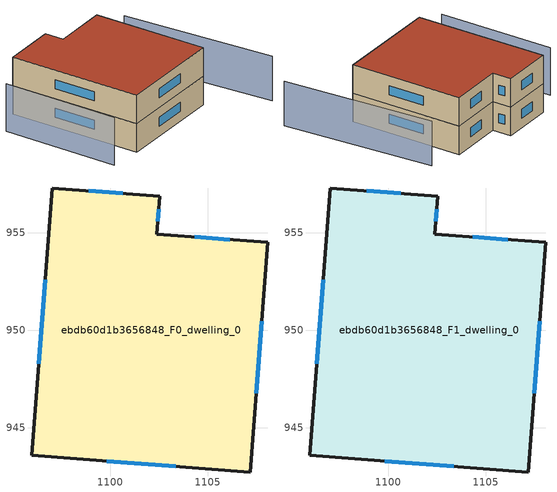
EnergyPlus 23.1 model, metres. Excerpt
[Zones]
ebdb60d1b3656848_F0_dwelling_0
 floor ground (EU_floor_Construction): 1108.08,954.51 1107.19,942.72 1095.97,943.57 1097.01,957.31 1102.55,956.89 1102.4,954.94 z0
 wall outside (EU_wall_Construction): 1108.08,954.51 1102.4,954.94 1102.55,956.89 1097.01,957.31 1095.97,943.57 1107.19,942.72 1108.08,954.51 z0:3
 window (EU_Window_Construction): 1106.14,954.66 1104.34,954.79 / 1107.5,946.76 1107.78,950.47 / 1099.81,943.28 1103.35,943.01 / 1096.65,952.6 1096.33,948.27 / 1100.65,957.03 1098.91,957.16 / 1102.45,955.61 1102.5,956.22 z1.03:1.97
ebdb60d1b3656848_F1_dwelling_0
 floor to ebdb60d1b3656848_F0_dwelling_0 (EU_floor_Construction): 1108.08,954.51 1107.19,942.72 1095.97,943.57 1097.01,957.31 1102.55,956.89 1102.4,954.94 z3
 wall outside (EU_wall_Construction): 1108.08,954.51 1102.4,954.94 1102.55,956.89 1097.01,957.31 1095.97,943.57 1107.19,942.72 1108.08,954.51 z3:6
 window (EU_Window_Construction): 1106.14,954.66 1104.34,954.79 / 1107.5,946.76 1107.78,950.47 / 1099.81,943.28 1103.35,943.01 / 1096.65,952.6 1096.33,948.27 / 1100.65,957.03 1098.91,957.16 / 1102.45,955.61 1102.5,956.22 z4.03:4.97
 roof outside (EU_roof_Construction): 1107.19,942.72 1108.08,954.51 1102.4,954.94 1102.55,956.89 1097.01,957.31 1095.97,943.57 z6
shading: 1110.94,937.46 1111.31,953.36 z0:4.7; 1093.69,956.2 1092.71,944.18 z0:5
[Building]
EU S2 Campaign: North Axis=0; Terrain=City; Solar Distribution=FullExterior
[Site:Location]
Cape.Town.Intl.AP: Latitude=-33.965; Longitude=18.602; Time Zone=2; Elevation=46
[SizingPeriod:WeatherFileDays]
AnnualSizingPeriod: Begin Month=1; Begin Day of Month=1; End Month=12; End Day of Month=31; Day of Week for Start Day=Monday; Use Weather File Daylight Saving Period=No; Use Weather File Rain and Snow Indicators=No
[MATERIAL]
EU_InternalMass_Material: Roughness=MediumRough; Thickness=0.1; Conductivity=1; Density=1800; Specific Heat=900; Thermal Absorptance=0.9; Solar Absorptance=0.7; Visible Absorptance=0.7
[MATERIAL:NOMASS] Roughness=MediumRough; Thermal Absorptance=0.9; Solar Absorptance=0.7; Visible Absorptance=0.7
Name | Thermal Resistance
EU_wall_NoMass | 0.493876
EU_roof_NoMass | 0.449382
EU_floor_NoMass | 1.25
[WINDOWMATERIAL:SIMPLEGLAZINGSYSTEM]
EU_Window_SimpleGlazing: UFactor=4.4; Solar Heat Gain Coefficient=0.85; Visible Transmittance=0.85
[CONSTRUCTION]
EU_wall_Construction: EU_wall_NoMass
EU_roof_Construction: EU_roof_NoMass
EU_floor_Construction: EU_floor_NoMass
EU_Window_Construction: EU_Window_SimpleGlazing
EU_InternalMass_Construction: EU_InternalMass_Material
[ZONE] Type=1; Multiplier=1; Ceiling Height=autocalculate; Volume=431.643; Floor Area=autocalculate; Part of Total Floor Area=Yes
ebdb60d1b3656848_F0_dwelling_0; ebdb60d1b3656848_F1_dwelling_0
[INTERNALMASS] Construction=EU_InternalMass_Construction; Surface Area=143.881
Name | Zone or ZoneList
ebdb60d1b3656848_F0_dwelling_0_EU_InternalMass | ebdb60d1b3656848_F0_dwelling_0
ebdb60d1b3656848_F1_dwelling_0_EU_InternalMass | ebdb60d1b3656848_F1_dwelling_0
[OTHEREQUIPMENT] Fuel Type=Electricity; Design Level Calculation Method=Watts/Area; Power per Zone Floor Area=1; Fraction Latent=0; Fraction Radiant=0; Fraction Lost=0; Carbon Dioxide Generation Rate=0; EndUse Subcategory=EU_Step8_InternalGains
Name | Zone or ZoneList or Space or SpaceList | Schedule
EU_Step8_InternalGain_ebdb60d1b3656848_F0_dwelling_0_f000 | ebdb60d1b3656848_F0_dwelling_0 | EU_Step8_GainSchedule_ebdb60d1b3656848_F0_dwelling_0_f000
EU_Step8_InternalGain_ebdb60d1b3656848_F1_dwelling_0_f000 | ebdb60d1b3656848_F1_dwelling_0 | EU_Step8_GainSchedule_ebdb60d1b3656848_F1_dwelling_0_f000
[ZONEVENTILATION:DESIGNFLOWRATE] Schedule=EU_AlwaysOn; Design Flow Rate Calculation Method=AirChanges/Hour; Air Changes per Hour=0.64; Ventilation Type=Natural; Fan Pressure Rise=0; Fan Total Efficiency=1; Constant Term Coefficient=1; Temperature Term Coefficient=0; Velocity Term Coefficient=0; Velocity Squared Term Coefficient=0; Minimum Indoor Temperature=-100; Maximum Indoor Temperature=100; Delta Temperature=-100; Minimum Outdoor Temperature=-100; Maximum Outdoor Temperature=100; Maximum Wind Speed=40
Name | Zone or ZoneList or Space or SpaceList
EU_ConstantAir_ebdb60d1b3656848_F0_dwelling_0 | ebdb60d1b3656848_F0_dwelling_0
EU_ConstantAir_ebdb60d1b3656848_F1_dwelling_0 | ebdb60d1b3656848_F1_dwelling_0
[HVACTEMPLATE:THERMOSTAT] Constant Heating Setpoint=20; Constant Cooling Setpoint=50
EU_HeatOnly_ebdb60d1b3656848_F0_dwelling_0; EU_HeatOnly_ebdb60d1b3656848_F1_dwelling_0
[HVACTEMPLATE:ZONE:IDEALLOADSAIRSYSTEM] System Availability Schedule=EU_AlwaysOn; Maximum Heating Supply Air Temperature=50; Minimum Cooling Supply Air Temperature=13; Maximum Heating Supply Air Humidity Ratio=0.0156; Minimum Cooling Supply Air Humidity Ratio=0.0077; Heating Limit=NoLimit; Cooling Limit=NoLimit; Heating Availability Schedule=EU_AlwaysOn; Cooling Availability Schedule=EU_CoolingOff; Dehumidification Control Type=ConstantSensibleHeatRatio; Cooling Sensible Heat Ratio=0.7; Dehumidification Setpoint=60; Humidification Control Type=None; Humidification Setpoint=30; Outdoor Air Method=None; Outdoor Air Flow Rate per Person=0.00944; Outdoor Air Flow Rate per Zone Floor Area=0; Outdoor Air Flow Rate per Zone=0; Demand Controlled Ventilation Type=None; Outdoor Air Economizer Type=NoEconomizer; Heat Recovery Type=None; Sensible Heat Recovery Effectiveness=0.7; Latent Heat Recovery Effectiveness=0.65
Name | Template Thermostat
ebdb60d1b3656848_F0_dwelling_0 | EU_HeatOnly_ebdb60d1b3656848_F0_dwelling_0
ebdb60d1b3656848_F1_dwelling_0 | EU_HeatOnly_ebdb60d1b3656848_F1_dwelling_0
[SIZING:ZONE] Zone Cooling Design Supply Air Temperature Input Method=SupplyAirTemperature; Zone Cooling Design Supply Air Temperature=13; Zone Heating Design Supply Air Temperature Input Method=SupplyAirTemperature; Zone Heating Design Supply Air Temperature=50; Zone Cooling Design Supply Air Humidity Ratio=0.008; Zone Heating Design Supply Air Humidity Ratio=0.008; Cooling Design Air Flow Method=DesignDay; Cooling Design Air Flow Rate=0; Cooling Minimum Air Flow per Zone Floor Area=0.000762; Cooling Minimum Air Flow=0; Cooling Minimum Air Flow Fraction=0.2; Heating Design Air Flow Method=DesignDay; Heating Design Air Flow Rate=0; Heating Maximum Air Flow per Zone Floor Area=0.002032; Heating Maximum Air Flow=0.141576; Heating Maximum Air Flow Fraction=0.3; Account for Dedicated Outdoor Air System=No; Dedicated Outdoor Air System Control Strategy=NeutralSupplyAir; Dedicated Outdoor Air Low Setpoint Temperature for Design=autosize; Dedicated Outdoor Air High Setpoint Temperature for Design=autosize; Zone Load Sizing Method=Sensible Load Only No Latent Load; Zone Latent Cooling Design Supply Air Humidity Ratio Input Method=HumidityRatioDifference; Zone Cooling Design Supply Air Humidity Ratio Difference=0.005; Zone Latent Heating Design Supply Air Humidity Ratio Input Method=HumidityRatioDifference; Zone Humidification Design Supply Air Humidity Ratio Difference=0.005
ebdb60d1b3656848_F0_dwelling_0; ebdb60d1b3656848_F1_dwelling_0
[SCHEDULE:CONSTANT]
Name | Hourly Value
EU_AlwaysOn | 1
EU_CoolingOff | 0
[SCHEDULE:FILE] Column Number=1; Rows to Skip at Top=0; Number of Hours of Data=8760; Column Separator=Comma; Interpolate to Timestep=No; Minutes per Item=60; Adjust Schedule for Daylight Savings=Yes
Name | File
EU_Step8_GainSchedule_ebdb60d1b3656848_F0_dwelling_0_f000 | ../../schedules/ebdb60d1b3656848/ebdb60d1b3656848_F0_dwelling_0_f000_gain.csv
EU_Step8_GainSchedule_ebdb60d1b3656848_F1_dwelling_0_f000 | ../../schedules/ebdb60d1b3656848/ebdb60d1b3656848_F1_dwelling_0_f000_gain.csv
